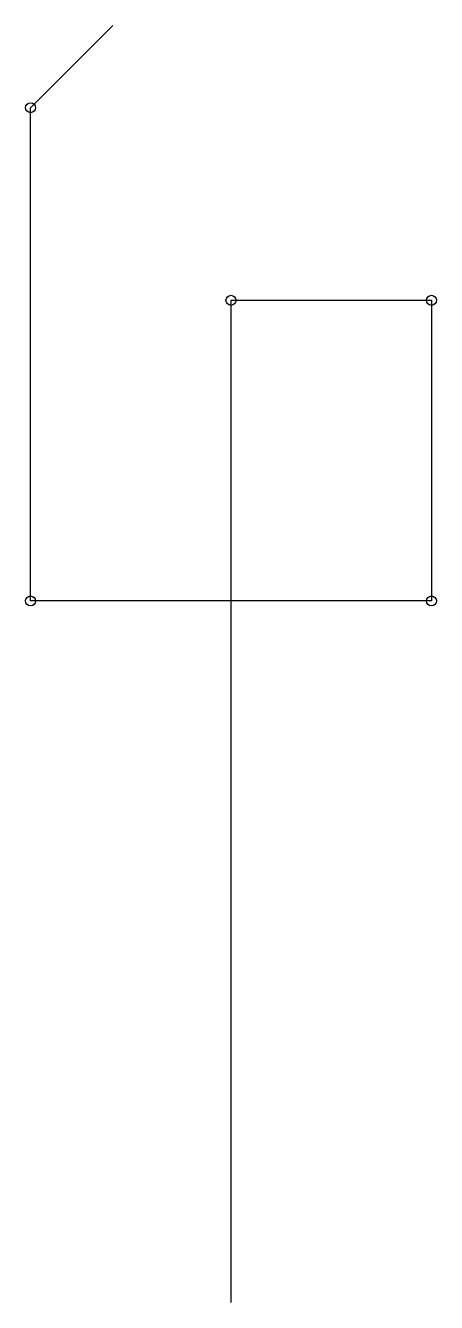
# Model space of a CAD drawing. Header units: millimetres. Extents: x -4.1 to 4.1, y 0 to 25.5.
import ezdxf

# ---------------------------------------------------------------- set-up
doc = ezdxf.new("R2010")
doc.units = ezdxf.units.MM

msp = doc.modelspace()

# ---------------------------------------------------------------- linework, layer by layer
at = {"layer": 'Shots', "color": 1}
for p, q in [((-4, 23.844), (-4, 23.844)), ((-4, 23.844), (-4, 23.844)), ((-4, 23.844), (-4, 23.844)), ((-4, 14), (-4, 23.844)), ((0, 20), (4, 20)), ((0, 0), (0, 20)), ((4, 20), (4, 14)), ((4, 14), (-4, 14))]:
    msp.add_line(p, q, dxfattribs=at)
for centre in [(-4, 23.844), (-4, 23.844), (-4, 23.844), (-4, 23.844), (0, 20), (4, 20), (-4, 14), (4, 14)]:
    msp.add_circle(centre, 0.1, dxfattribs=at)
at = {"layer": 'XSect', "color": 1}
msp.add_line((-4, 23.844), (-2.36, 25.484), dxfattribs=at)

doc.saveas('drawing.dxf')
